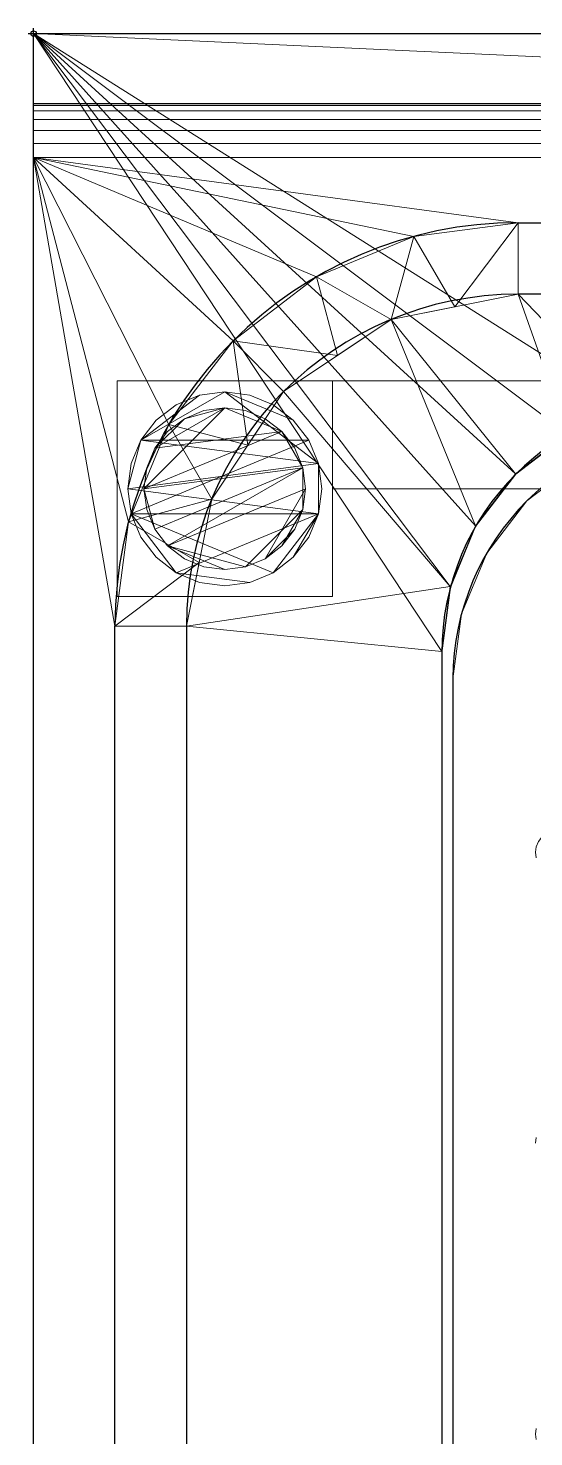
# Model space of a CAD drawing. Header units: millimetres. Extents: x -1 to 1601, y -701 to 1.
# Drawn here: x -1 to 92.9, y -260.5 to 1 of the extents above; entities that cross this region are included whole.
import ezdxf

# ---------------------------------------------------------------- set-up
doc = ezdxf.new("R2010")
doc.units = ezdxf.units.MM
doc.header["$PDMODE"] = 34
for name, color, linetype in [('IQ_200_2D', 1, 'Continuous'), ('IQ_200_3D', 1, 'Continuous'), ('IQ_204_2D', 7, 'Continuous'), ('IQ_INS_3D', 3, 'Continuous')]:
    doc.layers.add(name, color=color, linetype=linetype)

msp = doc.modelspace()

# ---------------------------------------------------------------- linework, layer by layer
at = {"layer": 'IQ_200_2D', "linetype": 'Continuous'}
for p, q in [((0, 0), (1600, 0)), ((0, -700), (0, 0))]:
    msp.add_line(p, q, dxfattribs=at)
at = {"layer": 'IQ_200_3D', "lineweight": 18}
for points in [[(1544.5, -84.5, 650), (55.5, -84.5, 650), (55.5, -64.5, 650), (1544.5, -64.5, 650)], [(1544.5, -64.5, 650), (55.5, -64.5, 650), (55.5, -64.5, 750), (1544.5, -64.5, 750)], [(55.5, -64.5, 650), (55.5, -84.5, 650), (55.5, -84.5, 750), (55.5, -64.5, 750)], [(1544.5, -64.5, 750), (55.5, -64.5, 750), (55.5, -84.5, 750), (1544.5, -84.5, 750)], [(1544.5, -84.5, 750), (55.5, -84.5, 750), (55.5, -84.5, 650), (1544.5, -84.5, 650)], [(75.8, -351, 850), (75.8, -351, 860), (75.8, -115, 860), (75.8, -115, 850)], [(77.85, -119.8, 890), (77.85, -119.8, 888), (77.85, -349.07, 888), (77.85, -349.07, 890)]]:
    msp.add_3dface(points, dxfattribs=at)
for points, invisible_edges in [([(122.76, -397.97, 850), (77.4, -363.16, 850), (75.8, -351, 850), (122.76, -68.03, 850)], 13), ([(75.8, -115, 850), (77.4, -102.84, 850), (122.76, -68.03, 850), (75.8, -351, 850)], 6), ([(75.8, -351, 860), (77.4, -363.16, 860), (122.76, -397.97, 860), (122.76, -68.03, 860)], 14), ([(122.76, -68.03, 860), (110.61, -69.63, 860), (75.8, -115, 860), (75.8, -351, 860)], 10), ([(110.61, -69.63, 860), (82.09, -91.52, 860), (77.4, -102.84, 860), (75.8, -115, 860)], 9), ([(122.76, -68.03, 850), (77.4, -102.84, 850), (82.09, -91.52, 850), (89.55, -81.79, 850)], 9), ([(99.28, -74.33, 860), (89.55, -81.79, 860), (82.09, -91.52, 860), (110.61, -69.63, 860)], 4), ([(99.28, -74.33, 850), (110.61, -69.63, 850), (122.76, -68.03, 850), (89.55, -81.79, 850)], 4), ([(89.55, -81.79, 860), (99.28, -74.33, 860), (99.28, -74.33, 850), (89.55, -81.79, 850)], 10), ([(91.61, -86.77, 890), (101.29, -79.33, 890), (101.29, -79.33, 888), (91.61, -86.77, 888)], 10), ([(91.61, -86.77, 888), (101.29, -79.33, 888), (123.55, -98, 888), (123.69, -99.04, 888)], 10), ([(101.29, -79.33, 890), (91.61, -86.77, 890), (123.55, -98, 890), (123.69, -96.96, 890)], 10), ([(89.55, -81.79, 850), (82.09, -91.52, 850), (82.09, -91.52, 860), (89.55, -81.79, 860)], 10), ([(91.61, -86.77, 888), (84.18, -96.44, 888), (84.18, -96.44, 890), (91.61, -86.77, 890)], 10), ([(84.18, -96.44, 888), (91.61, -86.77, 888), (110.38, -121.54, 888), (109.55, -122.17, 888)], 10), ([(110.38, -121.54, 890), (91.61, -86.77, 890), (84.18, -96.44, 890), (109.55, -122.17, 890)], 5), ([(111.35, -121.14, 888), (91.61, -86.77, 888), (123.69, -99.04, 888), (124.08, -100, 888)], 11), ([(110.38, -121.54, 888), (91.61, -86.77, 888), (111.35, -121.14, 888)], 3), ([(111.35, -121.14, 890), (124.08, -100, 890), (123.69, -99.04, 890), (91.61, -86.77, 890)], 13), ([(91.61, -86.77, 890), (123.69, -99.04, 890), (123.55, -98, 890)], 13), ([(110.38, -121.54, 890), (111.35, -121.14, 890), (91.61, -86.77, 890)], 14), ([(77.4, -102.84, 860), (82.09, -91.52, 860), (82.09, -91.52, 850), (77.4, -102.84, 850)], 10), ([(84.18, -96.44, 888), (79.48, -107.71, 888), (79.48, -107.71, 890), (84.18, -96.44, 890)], 10), ([(79.48, -107.71, 888), (84.18, -96.44, 888), (109.55, -122.17, 888), (108.92, -123, 888)], 10), ([(79.48, -107.71, 890), (108.92, -123, 890), (109.55, -122.17, 890), (84.18, -96.44, 890)], 5), ([(75.8, -115, 860), (77.4, -102.84, 860), (77.4, -102.84, 850), (75.8, -115, 850)], 2), ([(77.85, -119.8, 890), (79.48, -107.71, 890), (79.48, -107.71, 888), (77.85, -119.8, 888)], 2), ([(77.85, -119.8, 888), (79.48, -107.71, 888), (108.92, -123, 888), (108.52, -123.96, 888)], 10), ([(108.92, -123, 890), (79.48, -107.71, 890), (77.85, -119.8, 890), (108.52, -123.96, 890)], 5), ([(108.52, -123.96, 888), (108.38, -125, 888), (77.85, -119.8, 888)], 14), ([(77.85, -119.8, 888), (108.38, -125, 888), (108.52, -126.04, 888), (96.18, -148.14, 888)], 13), ([(94.39, -149.17, 888), (77.85, -119.8, 888), (95.22, -148.54, 888)], 3), ([(95.22, -148.54, 888), (77.85, -119.8, 888), (96.18, -148.14, 888)], 3), ([(94.39, -149.17, 888), (93.75, -150, 888), (77.85, -119.8, 888)], 14), ([(93.75, -150, 888), (93.35, -150.96, 888), (77.85, -119.8, 888)], 14), ([(93.35, -153.04, 888), (93.35, -204.96, 888), (77.85, -119.8, 888), (93.22, -152, 888)], 7), ([(93.35, -150.96, 888), (93.22, -152, 888), (77.85, -119.8, 888)], 14), ([(93.22, -260, 888), (77.85, -119.8, 888), (93.22, -206, 888), (93.35, -258.96, 888)], 7), ([(93.22, -206, 888), (77.85, -119.8, 888), (93.35, -204.96, 888)], 3), ([(93.22, -260, 888), (93.35, -261.04, 888), (77.85, -349.07, 888), (77.85, -119.8, 888)], 10), ([(108.38, -125, 890), (108.52, -123.96, 890), (77.85, -119.8, 890)], 14), ([(108.52, -126.04, 890), (108.38, -125, 890), (77.85, -119.8, 890), (96.18, -148.14, 890)], 14), ([(96.18, -148.14, 890), (77.85, -119.8, 890), (95.22, -148.54, 890)], 3), ([(94.39, -149.17, 890), (95.22, -148.54, 890), (77.85, -119.8, 890)], 14), ([(93.35, -150.96, 890), (93.75, -150, 890), (77.85, -119.8, 890)], 14), ([(93.22, -152, 890), (93.35, -150.96, 890), (77.85, -119.8, 890)], 14), ([(93.35, -153.04, 890), (93.22, -152, 890), (77.85, -119.8, 890), (93.35, -204.96, 890)], 14), ([(77.85, -119.8, 890), (93.75, -150, 890), (94.39, -149.17, 890)], 13), ([(77.85, -119.8, 890), (93.22, -206, 890), (93.35, -204.96, 890)], 13), ([(93.22, -206, 890), (77.85, -119.8, 890), (93.22, -260, 890), (93.35, -258.96, 890)], 11), ([(77.85, -119.8, 890), (77.85, -349.07, 890), (93.22, -260, 890)], 14), ([(93.35, -261.04, 890), (93.22, -260, 890), (77.85, -349.07, 890), (93.35, -312.96, 890)], 14)]:
    msp.add_3dface(points, dxfattribs=dict(at, invisible_edges=invisible_edges))
at = {"layer": 'IQ_204_2D'}
for p, q in [((0, -13), (1600, -13)), ((90, -35.11), (1510, -35.11)), ((1510, -48.39), (90, -48.39)), ((15.11, -610), (15.11, -110)), ((28.39, -110), (28.39, -610)), ((75.8, -115), (75.8, -351)), ((77.85, -119.8), (77.85, -349.07))]:
    msp.add_line(p, q, dxfattribs=at)
for centre, radius, start, end in [((90, -110), 74.89, 90, 180), ((90, -110), 61.61, 90, 180), ((122.76, -115), 46.97, 90, 180), ((124.85, -120), 47, 90.2438, 179.7562)]:
    msp.add_arc(centre, radius, start, end, dxfattribs=at)
at = {"layer": 'IQ_INS_3D'}
msp.add_point((0, 0), dxfattribs=at)

# ---------------------------------------------------------------- meshes
at = {"layer": 'IQ_200_3D', "lineweight": 18}
mesh = msp.add_polyface(dxfattribs=at)
corners = [(1600, 0, 850), (1600, -700, 850), (0, -700, 850), (0, 0, 850), (1210.5, -594, 850), (1211.56, -602.02, 850), (1214.65, -609.5, 850), (1219.58, -615.92, 850), (1226, -620.85, 850), (1233.48, -623.94, 850), (1241.5, -625, 850), (1459.5, -625, 850), (1467.52, -623.94, 850), (1475, -620.85, 850), (1481.42, -615.92, 850), (1486.35, -609.5, 850), (1489.44, -602.02, 850), (1490.5, -594, 850), (1490.5, -476, 850), (1489.44, -467.98, 850), (1486.35, -460.5, 850), (1481.42, -454.08, 850), (1475, -449.15, 850), (1467.52, -446.06, 850), (1459.5, -445, 850), (1241.5, -445, 850), (1233.48, -446.06, 850), (1226, -449.15, 850), (1219.58, -454.08, 850), (1214.65, -460.5, 850), (1211.56, -467.98, 850), (1210.5, -476, 850), (1477.5, -68.03, 850), (122.5, -68.03, 850), (110.41, -69.63, 850), (99.15, -74.29, 850), (89.48, -81.71, 850), (82.05, -91.39, 850), (77.39, -102.65, 850), (75.8, -114.74, 850), (75.8, -351.26, 850), (77.39, -363.35, 850), (82.05, -374.61, 850), (89.48, -384.29, 850), (99.15, -391.71, 850), (110.41, -396.37, 850), (122.5, -397.97, 850), (1477.5, -397.97, 850), (1489.59, -396.37, 850), (1500.85, -391.71, 850), (1510.52, -384.29, 850), (1517.95, -374.61, 850), (1522.61, -363.35, 850), (1524.2, -351.26, 850), (1524.2, -114.74, 850), (1522.61, -102.65, 850), (1517.95, -91.39, 850), (1510.52, -81.71, 850), (1500.85, -74.29, 850), (1489.59, -69.63, 850)]
mesh.append_faces([[corners[k] for k in face] for face in [(37, 3, 36), (35, 3, 34), (4, 46, 31), (31, 46, 30), (55, 0, 54), (16, 1, 15), (14, 1, 13), (21, 49, 20), (11, 1, 10)]], dxfattribs={"vtx0": -1, "vtx1": -1})
mesh.append_faces([[corners[k] for k in face] for face in [(3, 37, 38), (3, 38, 39), (3, 39, 40, 2), (2, 40, 41), (46, 4, 5), (2, 6, 7), (46, 29, 30), (46, 28, 29), (26, 46, 47, 25), (46, 26, 27), (0, 59, 32, 3), (20, 49, 50, 19), (47, 24, 25), (0, 55, 56), (1, 52, 53), (19, 50, 51, 18), (1, 16, 17)]], dxfattribs={"vtx0": -1, "vtx2": -1})
mesh.append_faces([[corners[k] for k in face] for face in [(2, 45, 46, 5), (1, 17, 18, 51)]], dxfattribs={"vtx0": -1, "vtx2": -1, "vtx3": -1})
mesh.append_faces([[corners[k] for k in face] for face in [(41, 42, 2), (35, 36, 3), (33, 34, 3, 32), (43, 44, 2), (44, 45, 2), (42, 43, 2), (5, 6, 2), (27, 28, 46), (7, 8, 2), (8, 9, 2), (58, 59, 0), (56, 57, 0), (57, 58, 0), (51, 52, 1), (23, 24, 47), (11, 12, 1), (12, 13, 1), (14, 15, 1)]], dxfattribs={"vtx1": -1, "vtx2": -1})
mesh.append_faces([[corners[k] for k in face] for face in [(1, 2, 9, 10), (47, 48, 22, 23), (48, 49, 21, 22), (53, 54, 0, 1)]], dxfattribs={"vtx1": -1, "vtx3": -1})
mesh = msp.add_polyface(dxfattribs=at)
corners = [(0, -13, 1000), (0, 0, 1000), (0, 0, 850), (0, -700, 850), (0, -700, 900), (0, -23, 900), (0, -20.41, 900.34), (0, -18, 901.34), (0, -15.93, 902.93), (0, -14.34, 905), (0, -13.34, 907.41), (0, -13, 910)]
mesh.append_faces([[corners[k] for k in face] for face in [(6, 2, 5), (11, 2, 10)]], dxfattribs={"vtx0": -1, "vtx1": -1})
mesh.append_faces([[corners[k] for k in face] for face in [(2, 6, 7), (2, 7, 8)]], dxfattribs={"vtx0": -1, "vtx2": -1})
mesh.append_faces([[corners[k] for k in face] for face in [(9, 10, 2), (8, 9, 2)]], dxfattribs={"vtx1": -1, "vtx2": -1})
mesh.append_faces([[corners[k] for k in face] for face in [(3, 4, 5, 2)]], dxfattribs={"vtx2": -1})
mesh.append_faces([[corners[k] for k in face] for face in [(11, 0, 1, 2)]], dxfattribs={"vtx3": -1})
mesh = msp.add_polyface(dxfattribs=at)
corners = [(1600, 0, 850), (0, 0, 850), (0, 0, 1000), (1600, 0, 1000)]
mesh.append_faces([[corners[k] for k in face] for face in [(0, 1, 2, 3)]])
mesh = msp.add_polyface(dxfattribs=at)
corners = [(1600, 0, 1000), (0, 0, 1000), (0, -13, 1000), (1600, -13, 1000)]
mesh.append_faces([[corners[k] for k in face] for face in [(0, 1, 2, 3)]])
mesh = msp.add_polyface(dxfattribs=at)
corners = [(1600, -13, 1000), (0, -13, 1000), (0, -13, 910), (1600, -13, 910)]
mesh.append_faces([[corners[k] for k in face] for face in [(0, 1, 2, 3)]])
mesh = msp.add_polyface(dxfattribs=at)
corners = [(1600, -23, 900), (1600, -20.41, 900.34), (1600, -18, 901.34), (1600, -15.93, 902.93), (1600, -14.34, 905), (1600, -13.34, 907.41), (1600, -13, 910), (0, -13, 910), (0, -13.34, 907.41), (0, -14.34, 905), (0, -15.93, 902.93), (0, -18, 901.34), (0, -20.41, 900.34), (0, -23, 900)]
mesh.append_faces([[corners[k] for k in face] for face in [(9, 4, 5, 8), (4, 9, 10, 3), (12, 1, 2, 11), (3, 10, 11, 2)]], dxfattribs={"vtx0": -1, "vtx2": -1})
mesh.append_faces([[corners[k] for k in face] for face in [(13, 0, 1, 12)]], dxfattribs={"vtx2": -1})
mesh.append_faces([[corners[k] for k in face] for face in [(5, 6, 7, 8)]], dxfattribs={"vtx3": -1})
mesh = msp.add_polyface(dxfattribs=at)
corners = [(1600, -700, 900), (1600, -23, 900), (0, -23, 900), (0, -700, 900), (90, -35.11, 900), (1510, -35.11, 900), (1529.38, -37.66, 900), (1547.44, -45.15, 900), (1562.95, -57.05, 900), (1574.85, -72.56, 900), (1582.34, -90.62, 900), (1584.89, -110, 900), (1584.89, -610, 900), (1582.34, -629.38, 900), (1574.85, -647.44, 900), (1562.95, -662.95, 900), (1547.44, -674.85, 900), (1529.38, -682.34, 900), (1510, -684.89, 900), (90, -684.89, 900), (70.62, -682.34, 900), (52.56, -674.85, 900), (37.05, -662.95, 900), (25.15, -647.44, 900), (17.66, -629.38, 900), (15.11, -610, 900), (15.11, -110, 900), (17.66, -90.62, 900), (25.15, -72.56, 900), (37.05, -57.05, 900), (52.56, -45.15, 900), (70.62, -37.66, 900)]
mesh.append_faces([[corners[k] for k in face] for face in [(9, 1, 8), (14, 0, 13), (31, 2, 30), (28, 2, 27), (21, 3, 20), (23, 3, 22)]], dxfattribs={"vtx0": -1, "vtx1": -1})
mesh.append_faces([[corners[k] for k in face] for face in [(1, 9, 10), (1, 11, 12, 0), (0, 14, 15), (0, 18, 19), (2, 28, 29), (3, 23, 24)]], dxfattribs={"vtx0": -1, "vtx2": -1})
mesh.append_faces([[corners[k] for k in face] for face in [(10, 11, 1), (5, 6, 1), (7, 8, 1), (6, 7, 1), (12, 13, 0), (15, 16, 0), (17, 18, 0), (16, 17, 0), (31, 4, 2), (29, 30, 2), (26, 27, 2), (21, 22, 3), (24, 25, 3)]], dxfattribs={"vtx1": -1, "vtx2": -1})
mesh.append_faces([[corners[k] for k in face] for face in [(4, 5, 1, 2), (25, 26, 2, 3), (19, 20, 3, 0)]], dxfattribs={"vtx1": -1, "vtx3": -1})
mesh = msp.add_polyface(dxfattribs=at)
corners = [(28.39, -110, 890), (33.08, -86.42, 890), (46.44, -66.44, 890), (66.42, -53.08, 890), (90, -48.39, 890), (90, -35.11, 900), (70.62, -37.66, 900), (52.56, -45.15, 900), (37.05, -57.05, 900), (25.15, -72.56, 900), (17.66, -90.62, 900), (15.11, -110, 900), (78.21, -50.74, 890), (56.43, -59.76, 890), (39.76, -76.43, 890), (30.74, -98.21, 890)]
mesh.append_faces([[corners[k] for k in face] for face in [(15, 11, 0)]], dxfattribs={"vtx0": -1})
mesh.append_faces([[corners[k] for k in face] for face in [(6, 12, 5), (13, 8, 2), (8, 13, 7), (9, 14, 8), (2, 8, 14)]], dxfattribs={"vtx0": -1, "vtx1": -1})
mesh.append_faces([[corners[k] for k in face] for face in [(3, 6, 7), (6, 3, 12), (15, 10, 11), (9, 1, 14)]], dxfattribs={"vtx0": -1, "vtx2": -1})
mesh.append_faces([[corners[k] for k in face] for face in [(4, 5, 12)]], dxfattribs={"vtx1": -1})
mesh.append_faces([[corners[k] for k in face] for face in [(13, 3, 7), (15, 1, 10), (9, 10, 1)]], dxfattribs={"vtx1": -1, "vtx2": -1})
mesh = msp.add_polyface(dxfattribs=at)
corners = [(1510, -48.39, 890), (1510, -35.11, 900), (90, -35.11, 900), (90, -48.39, 890)]
mesh.append_faces([[corners[k] for k in face] for face in [(0, 1, 2, 3)]])
mesh = msp.add_polyface(dxfattribs=at)
corners = [(1510, -48.39, 890), (90, -48.39, 890), (66.42, -53.08, 890), (46.44, -66.44, 890), (33.08, -86.42, 890), (28.39, -110, 890), (28.39, -610, 890), (33.08, -633.58, 890), (46.44, -653.56, 890), (66.42, -666.92, 890), (90, -671.61, 890), (1510, -671.61, 890), (1533.58, -666.92, 890), (1553.56, -653.56, 890), (1566.92, -633.58, 890), (1571.61, -610, 890), (1571.61, -110, 890), (1566.92, -86.42, 890), (1553.56, -66.44, 890), (1533.58, -53.08, 890), (122.5, -418.03, 890), (1477.5, -418.03, 890), (1489.66, -419.63, 890), (1500.98, -424.33, 890), (1510.71, -431.79, 890), (1518.17, -441.52, 890), (1522.87, -452.84, 890), (1524.47, -465, 890), (1524.47, -605, 890), (1522.87, -617.16, 890), (1518.17, -628.48, 890), (1510.71, -638.21, 890), (1500.98, -645.67, 890), (1489.66, -650.37, 890), (1477.5, -651.97, 890), (122.5, -651.97, 890), (110.34, -650.37, 890), (99.02, -645.67, 890), (89.29, -638.21, 890), (81.83, -628.48, 890), (77.13, -617.16, 890), (75.53, -605, 890), (75.53, -465, 890), (77.13, -452.84, 890), (81.83, -441.52, 890), (89.29, -431.79, 890), (99.02, -424.33, 890), (110.34, -419.63, 890), (122.5, -68.03, 890), (1477.5, -68.03, 890), (1489.59, -69.63, 890), (1500.85, -74.29, 890), (1510.52, -81.71, 890), (1517.95, -91.39, 890), (1522.61, -102.65, 890), (1524.2, -114.74, 890), (1524.2, -351.26, 890), (1522.61, -363.35, 890), (1517.95, -374.61, 890), (1510.52, -384.29, 890), (1500.85, -391.71, 890), (1489.59, -396.37, 890), (1477.5, -397.97, 890), (122.5, -397.97, 890), (110.41, -396.37, 890), (99.15, -391.71, 890), (89.48, -384.29, 890), (82.05, -374.61, 890), (77.39, -363.35, 890), (75.8, -351.26, 890), (75.8, -114.74, 890), (77.39, -102.65, 890), (82.05, -91.39, 890), (89.48, -81.71, 890), (99.15, -74.29, 890), (110.41, -69.63, 890)]
mesh.append_faces([[corners[k] for k in face] for face in [(65, 47, 64), (75, 1, 74), (71, 5, 70), (73, 2, 72)]], dxfattribs={"vtx0": -1, "vtx1": -1})
mesh.append_faces([[corners[k] for k in face] for face in [(15, 28, 29, 14), (11, 32, 33), (16, 55, 56, 15), (54, 17, 18, 53), (53, 18, 19, 52), (52, 19, 0, 51), (0, 50, 51), (10, 37, 38, 9), (64, 47, 20, 63), (8, 39, 40, 7), (39, 8, 9, 38), (69, 42, 43), (1, 75, 48, 0), (3, 71, 72, 2)]], dxfattribs={"vtx0": -1, "vtx2": -1})
mesh.append_faces([[corners[k] for k in face] for face in [(6, 41, 42, 69)]], dxfattribs={"vtx0": -1, "vtx2": -1, "vtx3": -1})
mesh.append_faces([[corners[k] for k in face] for face in [(11, 33, 34, 35), (71, 3, 4, 5)]], dxfattribs={"vtx0": -1, "vtx3": -1})
mesh.append_faces([[corners[k] for k in face] for face in [(49, 50, 0, 48), (36, 37, 10)]], dxfattribs={"vtx1": -1, "vtx2": -1})
mesh.append_faces([[corners[k] for k in face] for face in [(27, 28, 15, 56)]], dxfattribs={"vtx1": -1, "vtx2": -1, "vtx3": -1})
mesh.append_faces([[corners[k] for k in face] for face in [(13, 14, 29, 30), (12, 13, 30, 31), (26, 27, 56, 57), (31, 32, 11, 12), (24, 25, 58, 59), (21, 22, 61, 62), (22, 23, 60, 61), (23, 24, 59, 60), (25, 26, 57, 58), (54, 55, 16, 17), (20, 21, 62, 63), (35, 36, 10, 11), (45, 46, 66, 67), (46, 47, 65, 66), (6, 7, 40, 41), (43, 44, 68, 69), (44, 45, 67, 68), (73, 74, 1, 2), (69, 70, 5, 6)]], dxfattribs={"vtx1": -1, "vtx3": -1})
mesh = msp.add_polyface(dxfattribs=at)
corners = [(15.5, -64.5, 850), (15.5, -104.5, 850), (55.5, -104.5, 850), (55.5, -64.5, 850)]
mesh.append_faces([[corners[k] for k in face] for face in [(0, 1, 2, 3)]])
mesh = msp.add_polyface(dxfattribs=at)
corners = [(55.5, -104.5, 75), (15.5, -104.5, 75), (15.5, -64.5, 75), (55.5, -64.5, 75)]
mesh.append_faces([[corners[k] for k in face] for face in [(0, 1, 2, 3)]])
mesh = msp.add_polyface(dxfattribs=at)
corners = [(55.5, -64.5, 850), (55.5, -64.5, 75), (15.5, -64.5, 75), (15.5, -64.5, 850)]
mesh.append_faces([[corners[k] for k in face] for face in [(0, 1, 2, 3)]])
mesh = msp.add_polyface(dxfattribs=at)
corners = [(15.5, -64.5, 850), (15.5, -64.5, 75), (15.5, -104.5, 75), (15.5, -104.5, 850)]
mesh.append_faces([[corners[k] for k in face] for face in [(0, 1, 2, 3)]])
mesh = msp.add_polyface(dxfattribs=at)
corners = [(55.5, -104.5, 850), (55.5, -104.5, 75), (55.5, -64.5, 75), (55.5, -64.5, 850)]
mesh.append_faces([[corners[k] for k in face] for face in [(0, 1, 2, 3)]])
mesh = msp.add_polyface(dxfattribs=at)
corners = [(17.5, -84.5, 5), (18.11, -89.16, 5), (19.91, -93.5, 5), (22.77, -97.23, 5), (26.5, -100.09, 5), (30.84, -101.89, 5), (35.5, -102.5, 5), (40.16, -101.89, 5), (44.5, -100.09, 5), (48.23, -97.23, 5), (51.09, -93.5, 5), (52.89, -89.16, 5), (53.5, -84.5, 5), (52.89, -79.84, 5), (51.09, -75.5, 5), (48.23, -71.77, 5), (44.5, -68.91, 5), (40.16, -67.11, 5), (35.5, -66.5, 5), (30.84, -67.11, 5), (26.5, -68.91, 5), (22.77, -71.77, 5), (19.91, -75.5, 5), (18.11, -79.84, 5)]
mesh.append_faces([[corners[k] for k in face] for face in [(11, 8, 9, 10)]], dxfattribs={"vtx0": -1})
mesh.append_faces([[corners[k] for k in face] for face in [(4, 7, 8, 11), (11, 0, 1, 4), (13, 18, 19, 22)]], dxfattribs={"vtx0": -1, "vtx2": -1, "vtx3": -1})
mesh.append_faces([[corners[k] for k in face] for face in [(0, 11, 12, 13)]], dxfattribs={"vtx0": -1, "vtx3": -1})
mesh.append_faces([[corners[k] for k in face] for face in [(2, 3, 4, 1), (16, 17, 18, 15)]], dxfattribs={"vtx2": -1})
mesh.append_faces([[corners[k] for k in face] for face in [(13, 14, 15, 18), (22, 23, 0, 13)]], dxfattribs={"vtx2": -1, "vtx3": -1})
mesh.append_faces([[corners[k] for k in face] for face in [(4, 5, 6, 7), (19, 20, 21, 22)]], dxfattribs={"vtx3": -1})
mesh = msp.add_polyface(dxfattribs=at)
corners = [(17.5, -84.5, 0), (18.11, -79.84, 0), (19.91, -75.5, 0), (22.77, -71.77, 0), (26.5, -68.91, 0), (30.84, -67.11, 0), (35.5, -66.5, 0), (40.16, -67.11, 0), (44.5, -68.91, 0), (48.23, -71.77, 0), (51.09, -75.5, 0), (52.89, -79.84, 0), (53.5, -84.5, 0), (52.89, -89.16, 0), (51.09, -93.5, 0), (48.23, -97.23, 0), (44.5, -100.09, 0), (40.16, -101.89, 0), (35.5, -102.5, 0), (30.84, -101.89, 0), (26.5, -100.09, 0), (22.77, -97.23, 0), (19.91, -93.5, 0), (18.11, -89.16, 0)]
mesh.append_faces([[corners[k] for k in face] for face in [(2, 0, 1), (15, 13, 14), (13, 11, 12)]], dxfattribs={"vtx0": -1})
mesh.append_faces([[corners[k] for k in face] for face in [(16, 23, 13, 15)]], dxfattribs={"vtx0": -1, "vtx1": -1, "vtx2": -1})
mesh.append_faces([[corners[k] for k in face] for face in [(2, 10, 23, 0)]], dxfattribs={"vtx0": -1, "vtx1": -1, "vtx3": -1})
mesh.append_faces([[corners[k] for k in face] for face in [(2, 5, 6)]], dxfattribs={"vtx0": -1, "vtx2": -1})
mesh.append_faces([[corners[k] for k in face] for face in [(23, 10, 11, 13), (23, 16, 17, 20)]], dxfattribs={"vtx0": -1, "vtx2": -1, "vtx3": -1})
mesh.append_faces([[corners[k] for k in face] for face in [(9, 10, 2, 6)]], dxfattribs={"vtx1": -1, "vtx2": -1, "vtx3": -1})
mesh.append_faces([[corners[k] for k in face] for face in [(3, 4, 5, 2), (18, 19, 20, 17)]], dxfattribs={"vtx2": -1})
mesh.append_faces([[corners[k] for k in face] for face in [(6, 7, 8, 9), (20, 21, 22, 23)]], dxfattribs={"vtx3": -1})
mesh = msp.add_polyface(dxfattribs=at)
corners = [(17.5, -84.5, 5), (18.11, -79.84, 5), (19.91, -75.5, 5), (22.77, -71.77, 5), (26.5, -68.91, 5), (30.84, -67.11, 5), (35.5, -66.5, 5), (40.16, -67.11, 5), (44.5, -68.91, 5), (48.23, -71.77, 5), (51.09, -75.5, 5), (52.89, -79.84, 5), (53.5, -84.5, 5), (53.5, -84.5, 0), (52.89, -79.84, 0), (51.09, -75.5, 0), (48.23, -71.77, 0), (44.5, -68.91, 0), (40.16, -67.11, 0), (35.5, -66.5, 0), (30.84, -67.11, 0), (26.5, -68.91, 0), (22.77, -71.77, 0), (19.91, -75.5, 0), (18.11, -79.84, 0), (17.5, -84.5, 0)]
mesh.append_faces([[corners[k] for k in face] for face in [(13, 14, 11, 12), (0, 1, 24, 25)]], dxfattribs={"vtx1": -1})
mesh.append_faces([[corners[k] for k in face] for face in [(14, 15, 10, 11), (16, 17, 8, 9), (15, 16, 9, 10), (17, 18, 7, 8), (6, 7, 18, 19), (19, 20, 5, 6), (20, 21, 4, 5), (22, 23, 2, 3), (21, 22, 3, 4), (23, 24, 1, 2)]], dxfattribs={"vtx1": -1, "vtx3": -1})
mesh = msp.add_polyface(dxfattribs=at)
corners = [(20.5, -84.5, 75), (21.01, -88.38, 75), (22.51, -92, 75), (24.89, -95.11, 75), (28, -97.49, 75), (31.62, -98.99, 75), (35.5, -99.5, 75), (39.38, -98.99, 75), (43, -97.49, 75), (46.11, -95.11, 75), (48.49, -92, 75), (49.99, -88.38, 75), (50.5, -84.5, 75), (49.99, -80.62, 75), (48.49, -77, 75), (46.11, -73.89, 75), (43, -71.51, 75), (39.38, -70.01, 75), (35.5, -69.5, 75), (31.62, -70.01, 75), (28, -71.51, 75), (24.89, -73.89, 75), (22.51, -77, 75), (21.01, -80.62, 75)]
mesh.append_faces([[corners[k] for k in face] for face in [(10, 8, 9), (22, 20, 21)]], dxfattribs={"vtx0": -1})
mesh.append_faces([[corners[k] for k in face] for face in [(7, 3, 6)]], dxfattribs={"vtx0": -1, "vtx1": -1})
mesh.append_faces([[corners[k] for k in face] for face in [(22, 15, 18, 20)]], dxfattribs={"vtx0": -1, "vtx1": -1, "vtx2": -1, "vtx3": -1})
mesh.append_faces([[corners[k] for k in face] for face in [(13, 2, 3, 12)]], dxfattribs={"vtx0": -1, "vtx2": -1})
mesh.append_faces([[corners[k] for k in face] for face in [(3, 7, 8, 12)]], dxfattribs={"vtx0": -1, "vtx2": -1, "vtx3": -1})
mesh.append_faces([[corners[k] for k in face] for face in [(17, 18, 15, 16), (19, 20, 18)]], dxfattribs={"vtx1": -1})
mesh.append_faces([[corners[k] for k in face] for face in [(11, 12, 8, 10)]], dxfattribs={"vtx1": -1, "vtx2": -1})
mesh.append_faces([[corners[k] for k in face] for face in [(4, 5, 6, 3)]], dxfattribs={"vtx2": -1})
mesh.append_faces([[corners[k] for k in face] for face in [(0, 1, 2, 13), (13, 14, 15, 0), (22, 23, 0, 15)]], dxfattribs={"vtx2": -1, "vtx3": -1})
mesh = msp.add_polyface(dxfattribs=at)
corners = [(20.5, -84.5, 5), (21.01, -80.62, 5), (22.51, -77, 5), (24.89, -73.89, 5), (28, -71.51, 5), (31.62, -70.01, 5), (35.5, -69.5, 5), (39.38, -70.01, 5), (43, -71.51, 5), (46.11, -73.89, 5), (48.49, -77, 5), (49.99, -80.62, 5), (50.5, -84.5, 5), (49.99, -88.38, 5), (48.49, -92, 5), (46.11, -95.11, 5), (43, -97.49, 5), (39.38, -98.99, 5), (35.5, -99.5, 5), (31.62, -98.99, 5), (28, -97.49, 5), (24.89, -95.11, 5), (22.51, -92, 5), (21.01, -88.38, 5)]
mesh.append_faces([[corners[k] for k in face] for face in [(9, 6, 7, 8), (4, 2, 3), (15, 13, 14)]], dxfattribs={"vtx0": -1})
mesh.append_faces([[corners[k] for k in face] for face in [(18, 21, 17)]], dxfattribs={"vtx0": -1, "vtx1": -1})
mesh.append_faces([[corners[k] for k in face] for face in [(22, 0, 11, 21)]], dxfattribs={"vtx0": -1, "vtx1": -1, "vtx2": -1})
mesh.append_faces([[corners[k] for k in face] for face in [(0, 6, 9, 11), (21, 11, 13, 17)]], dxfattribs={"vtx0": -1, "vtx1": -1, "vtx2": -1, "vtx3": -1})
mesh.append_faces([[corners[k] for k in face] for face in [(23, 0, 22), (12, 13, 11)]], dxfattribs={"vtx1": -1})
mesh.append_faces([[corners[k] for k in face] for face in [(16, 17, 13, 15)]], dxfattribs={"vtx1": -1, "vtx2": -1})
mesh.append_faces([[corners[k] for k in face] for face in [(9, 10, 11)]], dxfattribs={"vtx2": -1})
mesh.append_faces([[corners[k] for k in face] for face in [(4, 5, 6, 2), (0, 1, 2, 6)]], dxfattribs={"vtx2": -1, "vtx3": -1})
mesh.append_faces([[corners[k] for k in face] for face in [(18, 19, 20, 21)]], dxfattribs={"vtx3": -1})
mesh = msp.add_polyface(dxfattribs=at)
corners = [(20.5, -84.5, 75), (21.01, -80.62, 75), (22.51, -77, 75), (24.89, -73.89, 75), (28, -71.51, 75), (31.62, -70.01, 75), (35.5, -69.5, 75), (39.38, -70.01, 75), (43, -71.51, 75), (46.11, -73.89, 75), (48.49, -77, 75), (49.99, -80.62, 75), (50.5, -84.5, 75), (50.5, -84.5, 5), (49.99, -80.62, 5), (48.49, -77, 5), (46.11, -73.89, 5), (43, -71.51, 5), (39.38, -70.01, 5), (35.5, -69.5, 5), (31.62, -70.01, 5), (28, -71.51, 5), (24.89, -73.89, 5), (22.51, -77, 5), (21.01, -80.62, 5), (20.5, -84.5, 5)]
mesh.append_faces([[corners[k] for k in face] for face in [(1, 24, 25, 0)]], dxfattribs={"vtx0": -1})
mesh.append_faces([[corners[k] for k in face] for face in [(8, 17, 18, 7), (9, 16, 17, 8), (7, 18, 19, 6), (15, 10, 11, 14), (5, 20, 21, 4), (4, 21, 22, 3), (2, 23, 24, 1), (3, 22, 23, 2), (20, 5, 6, 19)]], dxfattribs={"vtx0": -1, "vtx2": -1})
mesh.append_faces([[corners[k] for k in face] for face in [(13, 14, 11, 12)]], dxfattribs={"vtx1": -1})
mesh.append_faces([[corners[k] for k in face] for face in [(9, 10, 15, 16)]], dxfattribs={"vtx1": -1, "vtx3": -1})
mesh = msp.add_polyface(dxfattribs=at)
corners = [(122.5, -68.03, 850), (122.5, -68.03, 890), (110.41, -69.63, 890), (99.15, -74.29, 890), (89.48, -81.71, 890), (82.05, -91.39, 890), (77.39, -102.65, 890), (75.8, -114.74, 890), (75.8, -114.74, 850), (77.39, -102.65, 850), (82.05, -91.39, 850), (89.48, -81.71, 850), (99.15, -74.29, 850), (110.41, -69.63, 850)]
mesh.append_faces([[corners[k] for k in face] for face in [(6, 9, 10, 5), (11, 4, 5, 10)]], dxfattribs={"vtx0": -1, "vtx2": -1})
mesh.append_faces([[corners[k] for k in face] for face in [(12, 13, 2, 3), (3, 4, 11, 12)]], dxfattribs={"vtx1": -1, "vtx3": -1})
mesh.append_faces([[corners[k] for k in face] for face in [(7, 8, 9, 6)]], dxfattribs={"vtx2": -1})
mesh.append_faces([[corners[k] for k in face] for face in [(13, 0, 1, 2)]], dxfattribs={"vtx3": -1})
mesh = msp.add_polyface(dxfattribs=at)
corners = [(53.5, -84.5, 5), (52.89, -89.16, 5), (51.09, -93.5, 5), (48.23, -97.23, 5), (44.5, -100.09, 5), (40.16, -101.89, 5), (35.5, -102.5, 5), (30.84, -101.89, 5), (26.5, -100.09, 5), (22.77, -97.23, 5), (19.91, -93.5, 5), (18.11, -89.16, 5), (17.5, -84.5, 5), (17.5, -84.5, 0), (18.11, -89.16, 0), (19.91, -93.5, 0), (22.77, -97.23, 0), (26.5, -100.09, 0), (30.84, -101.89, 0), (35.5, -102.5, 0), (40.16, -101.89, 0), (44.5, -100.09, 0), (48.23, -97.23, 0), (51.09, -93.5, 0), (52.89, -89.16, 0), (53.5, -84.5, 0)]
mesh.append_faces([[corners[k] for k in face] for face in [(13, 14, 11, 12), (0, 1, 24, 25)]], dxfattribs={"vtx1": -1})
mesh.append_faces([[corners[k] for k in face] for face in [(14, 15, 10, 11), (16, 17, 8, 9), (15, 16, 9, 10), (17, 18, 7, 8), (6, 7, 18, 19), (19, 20, 5, 6), (20, 21, 4, 5), (22, 23, 2, 3), (21, 22, 3, 4), (23, 24, 1, 2)]], dxfattribs={"vtx1": -1, "vtx3": -1})
mesh = msp.add_polyface(dxfattribs=at)
corners = [(50.5, -84.5, 75), (49.99, -88.38, 75), (48.49, -92, 75), (46.11, -95.11, 75), (43, -97.49, 75), (39.38, -98.99, 75), (35.5, -99.5, 75), (31.62, -98.99, 75), (28, -97.49, 75), (24.89, -95.11, 75), (22.51, -92, 75), (21.01, -88.38, 75), (20.5, -84.5, 75), (20.5, -84.5, 5), (21.01, -88.38, 5), (22.51, -92, 5), (24.89, -95.11, 5), (28, -97.49, 5), (31.62, -98.99, 5), (35.5, -99.5, 5), (39.38, -98.99, 5), (43, -97.49, 5), (46.11, -95.11, 5), (48.49, -92, 5), (49.99, -88.38, 5), (50.5, -84.5, 5)]
mesh.append_faces([[corners[k] for k in face] for face in [(1, 24, 25, 0)]], dxfattribs={"vtx0": -1})
mesh.append_faces([[corners[k] for k in face] for face in [(11, 14, 15, 10), (10, 15, 16, 9), (8, 17, 18, 7), (9, 16, 17, 8), (7, 18, 19, 6), (5, 20, 21, 4), (4, 21, 22, 3), (2, 23, 24, 1), (3, 22, 23, 2), (20, 5, 6, 19)]], dxfattribs={"vtx0": -1, "vtx2": -1})
mesh.append_faces([[corners[k] for k in face] for face in [(12, 13, 14, 11)]], dxfattribs={"vtx2": -1})
mesh = msp.add_polyface(dxfattribs=at)
corners = [(15.5, -104.5, 850), (15.5, -104.5, 75), (55.5, -104.5, 75), (55.5, -104.5, 850)]
mesh.append_faces([[corners[k] for k in face] for face in [(0, 1, 2, 3)]])
mesh = msp.add_polyface(dxfattribs=at)
corners = [(28.39, -110, 890), (15.11, -110, 900), (15.11, -610, 900), (28.39, -610, 890)]
mesh.append_faces([[corners[k] for k in face] for face in [(0, 1, 2, 3)]])
mesh = msp.add_polyface(dxfattribs=at)
corners = [(75.8, -114.74, 890), (75.8, -351.26, 890), (75.8, -351.26, 850), (75.8, -114.74, 850)]
mesh.append_faces([[corners[k] for k in face] for face in [(0, 1, 2, 3)]])

doc.saveas('drawing.dxf')
